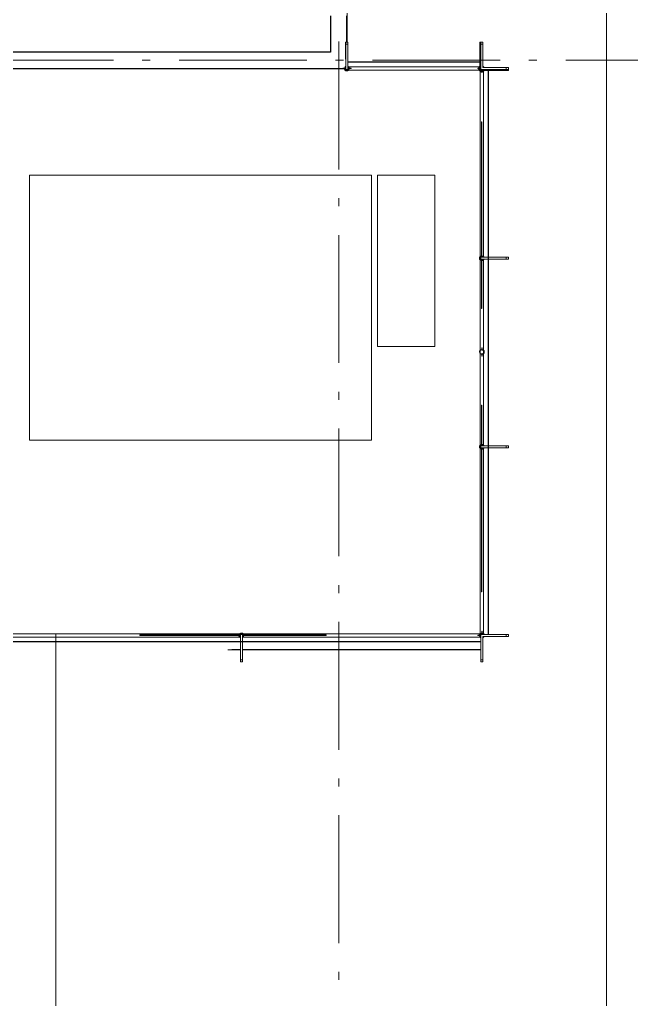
# Model space of a CAD drawing. Header units: metres. Extents: x -55 to 260, y -121 to 64.
# Drawn here: x -7.65 to 0.01, y -76.93 to -64.67 of the extents above; entities that cross this region are included whole.
import ezdxf

# ---------------------------------------------------------------- set-up
doc = ezdxf.new("R2010")
doc.units = ezdxf.units.M
doc.linetypes.add('01_Grid', pattern=[2.32, 1.6, -0.36, 0, -0.36])
for name, color, linetype, lineweight in [('03EJES-1', 1, '01_Grid', 5), ('06MUR-3', 8, 'Continuous', 25), ('06MUREXT-4', 92, 'Continuous', 15), ('46BANQ', 8, 'Continuous', 5), ('55BARANDAL', 8, 'Continuous', 5)]:
    doc.layers.add(name, color=color, linetype=linetype, lineweight=lineweight)

# ---------------------------------------------------------------- blocks, each defined once
blk = doc.blocks.new('Railing - Wire Post - Chainlink-7553005-A1 _ A700')
at = {"layer": '55BARANDAL'}
for p, q in [((-0.331, 0.012), (-0.327, 0.012)), ((-0.331, 0.012), (-0.331, -0.013)), ((-0.331, -0.013), (-0.327, -0.013))]:
    blk.add_line(p, q, dxfattribs=at)
for radius, start, end in [(0.0301, 119.4471, 148.7371), (0.0301, 119.4471, 148.7371), (0.0301, 119.4471, 148.7371), (0.0251, 120, 135), (0.0251, 120, 135), (0.0251, 120, 135), (0.0301, 46.2222, 60.8672), (0.0301, 46.2222, 60.8672), (0.0301, 46.2222, 60.8672), (0.0301, 206.3748, 319.7656), (0.0301, 206.3748, 220.5487), (0.0301, 206.3748, 220.5487), (0.0251, 210, 224.7036), (0.0251, 240, 300)]:
    blk.add_arc((0, 0), radius, start, end, dxfattribs=at)
blk = doc.blocks.new('Railing - Wire Post - Chainlink-V385-A1 _ A700')
at = {"layer": '55BARANDAL'}
for p, q in [((-0.331, 0.012), (-0.327, 0.012)), ((-0.331, 0.012), (-0.331, -0.013)), ((-0.331, -0.013), (-0.304, -0.013)), ((0.013, -0.013), (-0.304, -0.013)), ((-0.003, -0.03), (-0.003, -0.052)), ((-0.003, -0.03), (-0.003, -0.052)), ((-0.003, -0.052), (0.002, -0.052)), ((0.002, -0.052), (0.002, -0.03)), ((0.002, -0.052), (0.002, -0.03))]:
    blk.add_line(p, q, dxfattribs=at)
for radius, start, end in [(0.0301, 206.3748, 2.2872), (0.0301, 206.3748, 2.2872), (0.0301, 206.3748, 2.2872), (0.0301, 2.2872, 148.7371), (0.0301, 134.0921, 148.7371), (0.0301, 134.0921, 148.7371), (0.0251, 210, 0), (0.0251, 210, 0), (0.0251, 210, 0), (0.0251, 0, 135), (0.0301, 2.2872, 46.2222), (0.0301, 2.2872, 46.2222), (0.0251, 0, 15), (0.0251, 0, 15), (0.0301, 265.2285, 274.7715), (0.0301, 265.2285, 274.7715)]:
    blk.add_arc((0, 0), radius, start, end, dxfattribs=at)
blk = doc.blocks.new('Railing - Wire Post - Chainlink-V386-A1 _ A700')
at = {"layer": '55BARANDAL'}
for p, q in [((-0.331, 0.012), (-0.304, 0.012)), ((-0.331, 0.012), (-0.331, -0.013)), ((-0.304, 0.012), (-0.304, -0.013)), ((0.013, 0.012), (-0.304, 0.012)), ((0.013, -0.013), (0.013, 0.012)), ((-0.331, -0.013), (-0.304, -0.013)), ((0.013, -0.013), (-0.304, -0.013))]:
    blk.add_line(p, q, dxfattribs=at)
for radius, start, end in [(0.0301, 90.1571, 148.7371), (0.0301, 134.0921, 148.7371), (0.0301, 134.0921, 148.7371), (0.0251, 90, 150), (0.0251, 0, 75), (0.0301, 281.9493, 2.2872), (0.0251, 285, 0), (0.0301, 2.2872, 75.5121), (0.0301, 2.2872, 46.2222), (0.0301, 2.2872, 46.2222), (0.0251, 0, 30), (0.0251, 0, 30), (0.0251, 330, 0), (0.0251, 330, 0), (0.0301, 319.7656, 2.2872), (0.0301, 319.7656, 2.2872), (0.0301, 206.3748, 263.0702), (0.0301, 206.3748, 220.5487), (0.0301, 206.3748, 220.5487), (0.0251, 210, 270)]:
    blk.add_arc((0, 0), radius, start, end, dxfattribs=at)
blk = doc.blocks.new('Railing - Railing-7720696-A1 _ A700')
at = {"layer": '55BARANDAL'}
for p, q in [((-7.191, -72.354), (-7.88, -72.354)), ((-7.88, -72.359), (-7.88, -72.356)), ((-7.866, -72.394), (-7.191, -72.394)), ((-7.191, -72.452), (-7.866, -72.452)), ((-7.866, -72.456), (-7.191, -72.456)), ((-4.869, -72.354), (-7.191, -72.354)), ((-7.191, -72.394), (-4.881, -72.394)), ((-4.869, -72.452), (-7.191, -72.452)), ((-7.191, -72.456), (-4.869, -72.456)), ((-1.877, -72.354), (-4.869, -72.354)), ((-1.871, -72.452), (-4.869, -72.452)), ((-4.869, -72.456), (-1.871, -72.456)), ((-4.856, -72.394), (-1.873, -72.394)), ((-1.871, -72.552), (-4.773, -72.552)), ((-4.773, -72.556), (-1.871, -72.556))]:
    blk.add_line(p, q, dxfattribs=at)
at = {"layer": '55BARANDAL', "flags": 128}
for points in [[(-4.882, -72.552), (-4.903, -72.552), (-4.935, -72.552), (-4.963, -72.552), (-4.987, -72.552), (-5.008, -72.553), (-5.023, -72.553), (-5.034, -72.553), (-5.039, -72.553), (-5.039, -72.554), (-5.034, -72.554), (-5.023, -72.554), (-5.008, -72.554), (-4.987, -72.555), (-4.963, -72.555), (-4.935, -72.555), (-4.903, -72.555), (-4.882, -72.555)], [(-4.773, -72.552), (-4.822, -72.552), (-4.856, -72.552)], [(-4.856, -72.555), (-4.822, -72.555), (-4.773, -72.556)], [(-4.773, -72.556), (-4.729, -72.555), (-4.686, -72.555), (-4.646, -72.555), (-4.609, -72.555), (-4.577, -72.555), (-4.55, -72.555), (-4.529, -72.554), (-4.515, -72.554), (-4.507, -72.554), (-4.507, -72.553), (-4.515, -72.553), (-4.529, -72.553), (-4.55, -72.552), (-4.577, -72.552), (-4.609, -72.552), (-4.646, -72.552), (-4.686, -72.552), (-4.729, -72.552), (-4.773, -72.552)]]:
    blk.add_lwpolyline(points, dxfattribs=at)
at = {"layer": '55BARANDAL'}
for centre, major_axis, start_param in [((-7.191, -72.454), (0, 0.002), 3.141593), ((-4.869, -72.374), (0, 0.02), 5.497787), ((-4.869, -72.374), (0, 0.02), 5.497787), ((-4.869, -72.454), (0, 0.002), 3.403392), ((-4.869, -72.454), (0, 0.002), 3.403392)]:
    blk.add_ellipse(centre, major_axis=major_axis, ratio=0.0075, start_param=start_param, end_param=6.283185, dxfattribs=at)
blk.add_open_spline([(-7.191, -72.354), (-7.191, -72.354), (-7.191, -72.354), (-7.191, -72.356), (-7.191, -72.359), (-7.191, -72.365), (-7.191, -72.374), (-7.191, -72.384), (-7.191, -72.392), (-7.191, -72.394), (-7.191, -72.394)], degree=3, knots=[0, 0, 0, 0, 0.083333, 0.166667, 0.25, 0.333333, 0.5, 0.666667, 0.833333, 1, 1, 1, 1], dxfattribs=at)
at = {"extrusion": (0, 0, -1), "zscale": -1}
for name, p, rotation in [('Railing - Wire Post - Chainlink-V385-A1 _ A700', (7.88, -72.374), 90.00000000001288), ('Railing - Wire Post - Chainlink-V386-A1 _ A700', (4.869, -72.374), 90.00000000000017), ('Railing - Wire Post - Chainlink-7553005-A1 _ A700', (1.858, -72.374), 90.00000000000017)]:
    blk.add_blockref(name, p, dxfattribs=dict(at, rotation=rotation))
blk = doc.blocks.new('Railing - Wire Post - Chainlink-V387-A1 _ A700')
at = {"layer": '55BARANDAL'}
for p, q in [((-0.331, 0.013), (-0.331, -0.012)), ((-0.331, 0.013), (-0.327, 0.013)), ((-0.331, -0.012), (-0.327, -0.012))]:
    blk.add_line(p, q, dxfattribs=at)
for radius, start, end in [(0.0301, 206.3748, 2.2872), (0.0301, 119.4471, 148.7371), (0.0301, 119.4471, 148.7371), (0.0301, 119.4471, 148.7371), (0.0251, 120, 150), (0.0251, 135, 150), (0.0251, 135, 150), (0.0251, 210, 0), (0.0251, 0, 60), (0.0301, 2.2872, 60.8672), (0.0301, 46.2222, 60.8672), (0.0301, 46.2222, 60.8672), (0.0301, 206.3748, 220.5487), (0.0301, 206.3748, 220.5487)]:
    blk.add_arc((0, 0), radius, start, end, dxfattribs=at)
blk = doc.blocks.new('Railing - Wire Post - Chainlink-V388-A1 _ A700')
at = {"layer": '55BARANDAL'}
for p, q in [((-0.331, 0.013), (-0.331, -0.012)), ((-0.331, 0.013), (-0.304, 0.013)), ((-0.304, 0.013), (-0.304, -0.001)), ((0.013, 0.013), (-0.304, 0.013)), ((0.013, 0.001), (0.013, 0.013)), ((-0.331, -0.012), (-0.327, -0.012))]:
    blk.add_line(p, q, dxfattribs=at)
for radius, start, end in [(0.0301, 92.862, 148.7371), (0.0301, 134.0921, 148.7371), (0.0301, 134.0921, 148.7371), (0.0251, 92.1634, 150), (0.0301, 2.2872, 87.1393), (0.0251, 1.7742, 87.8366), (0.0301, 16.9322, 46.2222), (0.0301, 16.9322, 46.2222), (0.0251, 15.829, 30), (0.0251, 15.829, 30), (0.0301, 333.9395, 2.2872)]:
    blk.add_arc((0, 0), radius, start, end, dxfattribs=at)
blk = doc.blocks.new('Railing - Wire Post - Chainlink-V389-A1 _ A700')
at = {"layer": '55BARANDAL'}
for p, q in [((-0.331, 0.013), (-0.331, -0.012)), ((-0.331, 0.013), (-0.304, 0.013)), ((-0.304, 0.013), (-0.304, -0.012)), ((0.013, 0.013), (-0.304, 0.013)), ((0.013, -0.012), (0.013, 0.013)), ((-0.331, -0.012), (-0.304, -0.012)), ((0.013, -0.012), (-0.304, -0.012))]:
    blk.add_line(p, q, dxfattribs=at)
for radius, start, end in [(0.0301, 206.3748, 2.2872), (0.0301, 2.2872, 148.7371), (0.0301, 134.0921, 148.7371), (0.0301, 134.0921, 148.7371), (0.0251, 0, 150), (0.0251, 210, 0), (0.0301, 2.2872, 46.2222), (0.0301, 2.2872, 46.2222), (0.0251, 0, 30), (0.0251, 0, 30), (0.0251, 330, 0), (0.0251, 330, 0), (0.0301, 319.7656, 2.2872), (0.0301, 319.7656, 2.2872), (0.0301, 206.3748, 220.5487), (0.0301, 206.3748, 220.5487)]:
    blk.add_arc((0, 0), radius, start, end, dxfattribs=at)
blk = doc.blocks.new('Railing - Railing-7720763-A1 _ A700')
at = {"layer": '55BARANDAL'}
for p, q in [((-1.878, -65.294), (-1.878, -67.653)), ((-1.838, -67.641), (-1.838, -65.306)), ((-1.78, -65.294), (-1.78, -67.654)), ((-1.776, -67.654), (-1.776, -65.294)), ((-1.878, -67.653), (-1.878, -70.013)), ((-1.838, -70.001), (-1.838, -67.666)), ((-1.78, -67.654), (-1.78, -70.014)), ((-1.776, -70.014), (-1.776, -67.654)), ((-1.878, -70.013), (-1.878, -72.374)), ((-1.838, -72.361), (-1.838, -70.026)), ((-1.78, -70.014), (-1.78, -72.361)), ((-1.776, -72.361), (-1.776, -70.014)), ((-1.872, -72.374), (-1.875, -72.374))]:
    blk.add_line(p, q, dxfattribs=at)
at = {"layer": '55BARANDAL', "flags": 128}
blk.add_lwpolyline([(-1.78, -65.294), (-1.78, -65.294), (-1.78, -65.294), (-1.779, -65.294), (-1.779, -65.294), (-1.779, -65.294), (-1.778, -65.294), (-1.777, -65.294), (-1.777, -65.294), (-1.777, -65.294), (-1.776, -65.294), (-1.776, -65.294)], dxfattribs=at)
at = {"layer": '55BARANDAL'}
for centre, major_axis, start_param, end_param in [((-1.858, -67.653), (0.02, 0), 3.141593, 3.926991), ((-1.858, -67.653), (0.02, 0), 3.141593, 3.926991), ((-1.778, -67.654), (0.002, 0), 3.141593, 6.021386), ((-1.778, -67.654), (-0.002, 0), 0, 2.879793), ((-1.858, -70.013), (0.02, 0), 3.141593, 3.926991), ((-1.858, -70.013), (0.02, 0), 3.141593, 3.926991), ((-1.778, -70.014), (0.002, 0), 3.141593, 6.021386), ((-1.778, -70.014), (-0.002, 0), 0, 2.879793)]:
    blk.add_ellipse(centre, major_axis=major_axis, ratio=0.003857, start_param=start_param, end_param=end_param, dxfattribs=at)
at = {"rotation": 180}
for name, p in [('Railing - Wire Post - Chainlink-V388-A1 _ A700', (-1.858, -65.294)), ('Railing - Wire Post - Chainlink-V389-A1 _ A700', (-1.858, -67.654)), ('Railing - Wire Post - Chainlink-V389-A1 _ A700', (-1.858, -70.014)), ('Railing - Wire Post - Chainlink-V387-A1 _ A700', (-1.858, -72.374))]:
    blk.add_blockref(name, p, dxfattribs=at)
blk = doc.blocks.new('Railing - Wire Post - Chainlink-V761-A1 _ A700')
at = {"layer": '55BARANDAL'}
for p, q in [((-0.331, 0.012), (-0.327, 0.012)), ((-0.331, 0.012), (-0.331, -0.013)), ((-0.304, 0.001), (-0.304, -0.013)), ((0.013, -0.013), (0.013, 0)), ((-0.331, -0.013), (-0.304, -0.013)), ((0.013, -0.013), (-0.304, -0.013))]:
    blk.add_line(p, q, dxfattribs=at)
for radius, start, end in [(0.0251, 270, 0), (0.0301, 277.2441, 2.2872), (0.0301, 2.2872, 31.5772), (0.0301, 206.3748, 263.0702), (0.0301, 206.3748, 222.839), (0.0301, 206.3748, 222.839), (0.0251, 210, 255), (0.0251, 330, 345), (0.0301, 317.135, 348.1133), (0.0251, 330, 345), (0.0301, 317.135, 348.1133)]:
    blk.add_arc((0, 0), radius, start, end, dxfattribs=at)
blk = doc.blocks.new('Railing - Wire Post - Chainlink-V762-A1 _ A700')
at = {"layer": '55BARANDAL'}
for p, q in [((-0.331, 0.012), (-0.327, 0.012)), ((-0.331, 0.012), (-0.331, -0.013)), ((0.013, -0.013), (0.013, 0.012)), ((-0.331, -0.013), (-0.304, -0.013)), ((-0.116, -0.013), (-0.304, -0.013)), ((0.013, -0.013), (-0.002, -0.013)), ((0.002, -0.052), (0.002, -0.03)), ((0.002, -0.052), (0.002, -0.03))]:
    blk.add_line(p, q, dxfattribs=at)
for radius, start, end in [(0.0301, 2.2872, 148.3219), (0.0301, 134.0921, 148.3219), (0.0301, 134.0921, 148.3219), (0.0251, 0, 135), (0.0301, 266.1397, 2.2872), (0.0301, 266.1397, 2.2872), (0.0301, 266.1397, 2.2872), (0.0251, 270, 0), (0.0251, 270, 0), (0.0251, 270, 0), (0.0301, 2.2872, 46.2222), (0.0301, 2.2872, 46.2222), (0.0251, 0, 15), (0.0251, 0, 15), (0.0301, 270, 274.7715), (0.0301, 270, 274.7715)]:
    blk.add_arc((0, 0), radius, start, end, dxfattribs=at)
blk = doc.blocks.new('Railing - Railing-8347691-A1 _ A700')
at = {"layer": '55BARANDAL'}
for p, q in [((-1.871, -65.199), (-3.536, -65.199)), ((-3.536, -65.203), (-1.871, -65.203)), ((-3.551, -65.301), (-1.871, -65.301)), ((-1.884, -65.261), (-3.536, -65.261))]:
    blk.add_line(p, q, dxfattribs=at)
at = {"layer": '55BARANDAL', "flags": 128}
for points in [[(-1.871, -65.199), (-1.871, -65.199), (-1.871, -65.2), (-1.871, -65.2), (-1.871, -65.201), (-1.871, -65.201), (-1.871, -65.202), (-1.871, -65.202), (-1.871, -65.202), (-1.871, -65.203), (-1.871, -65.203), (-1.871, -65.203)], [(-3.551, -65.301), (-3.551, -65.3), (-3.551, -65.298), (-3.551, -65.295)]]:
    blk.add_lwpolyline(points, dxfattribs=at)
at = {"rotation": 269.9999999999997}
for name, p in [('Railing - Wire Post - Chainlink-V762-A1 _ A700', (-3.551, -65.281)), ('Railing - Wire Post - Chainlink-V761-A1 _ A700', (-1.871, -65.281))]:
    blk.add_blockref(name, p, dxfattribs=at)
blk = doc.blocks.new('Railing - Wire Post - Chainlink-V782-A1 _ A700')
at = {"layer": '55BARANDAL'}
for p, q in [((-0.331, 0.013), (-0.331, -0.012)), ((-0.331, 0.013), (-0.304, 0.013)), ((-0.304, 0.013), (-0.304, -0.012)), ((0.013, 0.013), (-0.304, 0.013)), ((-0.003, 0.052), (-0.003, 0.03)), ((-0.003, 0.052), (-0.003, 0.03)), ((-0.003, 0.052), (-0.003, 0.03)), ((0.002, 0.052), (-0.003, 0.052)), ((-0.003, 0.052), (-0.003, 0.03)), ((-0.003, 0.052), (-0.003, 0.03)), ((-0.002, 0.044), (-0.002, 0.033)), ((0.001, 0.033), (0.001, 0.044)), ((0.002, 0.03), (0.002, 0.052)), ((0.002, 0.03), (0.002, 0.052)), ((0.002, 0.03), (0.002, 0.052)), ((0.002, 0.03), (0.002, 0.052)), ((0.002, 0.03), (0.002, 0.052)), ((0.013, -0.012), (0.013, 0.013)), ((-0.331, -0.012), (-0.304, -0.012)), ((0.013, -0.012), (-0.304, -0.012)), ((-0.003, -0.03), (-0.003, -0.052)), ((-0.003, -0.03), (-0.003, -0.052)), ((-0.003, -0.052), (0.002, -0.052)), ((0.002, -0.052), (0.002, -0.03)), ((0.002, -0.052), (0.002, -0.03))]:
    blk.add_line(p, q, dxfattribs=at)
for radius, start, end in [(0.0301, 206.3748, 2.2872), (0.0301, 206.3748, 2.2872), (0.0301, 206.3748, 2.2872), (0.0301, 2.2872, 148.7371), (0.0301, 2.2872, 148.7371), (0.0301, 2.2872, 148.7371), (0.0301, 2.2872, 148.7371), (0.0301, 2.2872, 148.7371), (0.0301, 2.2872, 148.7371), (0.0251, 0, 150), (0.0251, 0, 150), (0.0251, 0, 150), (0.0251, 210, 0), (0.0251, 210, 0), (0.0251, 210, 0), (0.0251, 90, 143.7224), (0.0251, 0, 120), (0.0251, 0, 120), (0.0251, 0, 120), (0.0301, 85.2285, 94.7715), (0.0301, 85.2285, 94.7715), (0.0301, 85.2285, 94.7715), (0.0301, 85.2285, 94.7715), (0.0301, 85.2285, 94.7715), (0.0251, 306, 90), (0.0251, 330, 0), (0.0251, 330, 0), (0.0251, 330, 0), (0.0301, 319.7656, 2.2872), (0.0301, 319.7656, 2.2872), (0.0301, 319.7656, 2.2872), (0.0301, 206.3748, 220.5487), (0.0301, 206.3748, 220.5487), (0.0301, 206.3748, 220.5487), (0.0301, 265.2285, 274.7715), (0.0301, 265.2285, 274.7715)]:
    blk.add_arc((0, 0), radius, start, end, dxfattribs=at)
blk = doc.blocks.new('Railing - Wire Post - Chainlink-V783-A1 _ A700')
at = {"layer": '55BARANDAL'}
for p, q in [((-0.331, 0.013), (-0.331, -0.012)), ((-0.331, 0.013), (-0.304, 0.013)), ((-0.304, 0.013), (-0.304, -0.012)), ((0.013, 0.013), (-0.304, 0.013)), ((-0.003, 0.052), (-0.003, 0.03)), ((0.002, 0.052), (-0.003, 0.052)), ((-0.003, 0.052), (-0.003, 0.03)), ((-0.002, 0.044), (-0.002, 0.033)), ((0.001, 0.033), (0.001, 0.044)), ((0.002, 0.03), (0.002, 0.052)), ((0.002, 0.03), (0.002, 0.052)), ((0.013, -0.012), (0.013, 0.013)), ((-0.331, -0.012), (-0.304, -0.012)), ((-0.012, -0.012), (-0.304, -0.012))]:
    blk.add_line(p, q, dxfattribs=at)
for radius, start, end in [(0.0301, 2.2872, 148.7371), (0.0301, 2.2872, 148.7371), (0.0301, 2.2872, 148.7371), (0.0301, 134.0921, 148.7371), (0.0301, 134.0921, 148.7371), (0.0301, 134.0921, 148.7371), (0.0251, 0, 150), (0.0251, 0, 150), (0.0251, 0, 150), (0.0251, 90, 138.1359), (0.0301, 85.2285, 94.7715), (0.0301, 85.2285, 94.7715), (0.0251, 54, 90), (0.0301, 294.7348, 2.2872), (0.0301, 294.7348, 2.2872), (0.0301, 294.7348, 2.2872), (0.0251, 300, 0), (0.0251, 300, 0), (0.0251, 300, 0), (0.0301, 206.3748, 245.2561), (0.0301, 206.3748, 245.2561), (0.0301, 206.3748, 245.2561), (0.0301, 206.3748, 245.2561), (0.0301, 206.3748, 245.2561), (0.0301, 206.3748, 245.2561), (0.0251, 210, 240), (0.0251, 210, 240), (0.0251, 210, 240), (0.0251, 221.8641, 234), (0.0251, 225, 240), (0.0251, 225, 240), (0.0251, 225, 240), (0.0301, 294.7348, 319.7656), (0.0301, 294.7348, 319.7656), (0.0301, 294.7348, 319.7656)]:
    blk.add_arc((0, 0), radius, start, end, dxfattribs=at)
blk = doc.blocks.new('Railing - 2_36-8357622-A1 _ A700')
at = {"layer": '55BARANDAL'}
for p, q in [((0.006, 1.167), (0, 1.167)), ((0, 1.167), (0, -0.092)), ((0.006, -0.092), (0.006, 1.167)), ((0, -0.117), (0, -1.167)), ((0.006, -1.167), (0.006, -0.117)), ((0, -1.167), (0.006, -1.167))]:
    blk.add_line(p, q, dxfattribs=at)
blk = doc.blocks.new('Railing - Railing-8506718-A1 _ A700')
at = {"rotation": 89.99999999999984}
for name, p in [('Railing - Wire Post - Chainlink-V782-A1 _ A700', (-7.878, -72.374)), ('Railing - 2_36-8357622-A1 _ A700', (-4.974, -72.374)), ('Railing - Wire Post - Chainlink-V783-A1 _ A700', (-1.858, -72.374))]:
    blk.add_blockref(name, p, dxfattribs=at)
blk = doc.blocks.new('Railing - Wire Post - Chainlink-V784-A1 _ A700')
at = {"layer": '55BARANDAL'}
for p, q in [((-0.331, 0.013), (-0.331, -0.012)), ((-0.331, 0.013), (-0.304, 0.013)), ((-0.304, 0.013), (-0.304, -0.012)), ((-0.012, 0.013), (-0.304, 0.013)), ((0.013, -0.012), (0.013, 0.013)), ((-0.331, -0.012), (-0.304, -0.012)), ((0.013, -0.012), (-0.304, -0.012)), ((-0.003, -0.03), (-0.003, -0.052)), ((-0.003, -0.03), (-0.003, -0.052)), ((-0.003, -0.052), (0.002, -0.052)), ((0.002, -0.052), (0.002, -0.03)), ((0.002, -0.052), (0.002, -0.03))]:
    blk.add_line(p, q, dxfattribs=at)
for radius, start, end in [(0.0301, 206.3748, 2.2872), (0.0301, 206.3748, 2.2872), (0.0301, 206.3748, 2.2872), (0.0301, 119.4471, 148.7371), (0.0301, 119.4471, 148.7371), (0.0301, 119.4471, 148.7371), (0.0301, 119.4471, 148.7371), (0.0301, 119.4471, 148.7371), (0.0301, 119.4471, 148.7371), (0.0251, 120, 150), (0.0251, 120, 150), (0.0251, 120, 150), (0.0251, 135, 150), (0.0251, 135, 150), (0.0251, 135, 150), (0.0251, 210, 0), (0.0251, 210, 0), (0.0251, 210, 0), (0.0251, 126, 148.3274), (0.0251, 0, 60), (0.0251, 0, 60), (0.0251, 0, 60), (0.0301, 2.2872, 60.8672), (0.0301, 2.2872, 60.8672), (0.0301, 46.2222, 60.8672), (0.0301, 46.2222, 60.8672), (0.0301, 2.2872, 60.8672), (0.0301, 46.2222, 60.8672), (0.0251, 316.2597, 54), (0.0301, 206.3748, 220.5487), (0.0301, 206.3748, 220.5487), (0.0301, 206.3748, 220.5487), (0.0301, 265.2285, 274.7715), (0.0301, 265.2285, 274.7715)]:
    blk.add_arc((0, 0), radius, start, end, dxfattribs=at)
blk = doc.blocks.new('Railing - Wire Post - Chainlink-V785-A1 _ A700')
at = {"layer": '55BARANDAL'}
for p, q in [((-0.331, 0.013), (-0.331, -0.013)), ((-0.331, 0.013), (-0.304, 0.013)), ((-0.304, 0.013), (-0.304, -0.013)), ((0.013, 0.013), (-0.304, 0.013)), ((-0.003, 0.052), (-0.003, 0.03)), ((0.002, 0.052), (-0.003, 0.052)), ((-0.003, 0.052), (-0.003, 0.03)), ((0.002, 0.03), (0.002, 0.052)), ((0.002, 0.03), (0.002, 0.052)), ((0.013, -0.013), (0.013, 0.013)), ((-0.331, -0.013), (-0.304, -0.013)), ((-0.013, -0.013), (-0.304, -0.013))]:
    blk.add_line(p, q, dxfattribs=at)
for radius, start, end in [(0.0301, 2.2872, 148.7371), (0.0301, 2.2872, 148.7371), (0.0301, 2.2872, 148.7371), (0.0251, 0, 150), (0.0251, 0, 150), (0.0251, 0, 150), (0.0301, 85.2285, 94.7715), (0.0301, 85.2285, 94.7715), (0.0301, 294.7348, 2.2872), (0.0301, 294.7348, 2.2872), (0.0301, 294.7348, 2.2872), (0.0251, 300, 0), (0.0251, 300, 0), (0.0251, 300, 0), (0.0301, 206.3748, 245.2561), (0.0301, 206.3748, 245.2561), (0.0301, 206.3748, 245.2561), (0.0301, 206.3748, 245.2561), (0.0301, 206.3748, 245.2561), (0.0301, 206.3748, 245.2561), (0.0251, 210, 240), (0.0251, 210, 240), (0.0251, 210, 240), (0.0251, 211.6726, 234), (0.0251, 225, 240), (0.0251, 225, 240), (0.0251, 225, 240)]:
    blk.add_arc((0, 0), radius, start, end, dxfattribs=at)
blk = doc.blocks.new('Railing - 2_36-V786-A1 _ A700')
at = {"layer": '55BARANDAL'}
for p, q in [((0.006, 1.167), (0, 1.167)), ((0, 1.167), (0, -0.636)), ((0.006, -0.636), (0.006, 1.167)), ((0, -0.661), (0, -1.167)), ((0.006, -1.167), (0.006, -0.661)), ((0, -1.167), (0.006, -1.167))]:
    blk.add_line(p, q, dxfattribs=at)
blk = doc.blocks.new('Railing - Post - Chainlink-V787-A1 _ A700')
at = {"layer": '55BARANDAL'}
for p, q in [((-0.003, 0.052), (-0.003, 0.03)), ((0.002, 0.052), (-0.003, 0.052)), ((-0.003, 0.052), (-0.003, 0.03)), ((0.002, 0.03), (0.002, 0.052)), ((0.002, 0.03), (0.002, 0.052)), ((-0.003, -0.03), (-0.003, -0.052)), ((-0.003, -0.03), (-0.003, -0.052)), ((-0.003, -0.052), (0.002, -0.052)), ((0.002, -0.052), (0.002, -0.03)), ((0.002, -0.052), (0.002, -0.03))]:
    blk.add_line(p, q, dxfattribs=at)
for radius, start, end in [(0.0301, 2.2872, 178.0271), (0.0301, 2.2872, 178.0271), (0.0301, 2.2872, 178.0271), (0.0301, 134.0921, 178.0271), (0.0301, 134.0921, 178.0271), (0.0301, 134.0921, 178.0271), (0.0301, 178.0271, 2.2872), (0.0301, 178.0271, 2.2872), (0.0301, 178.0271, 220.5487), (0.0301, 178.0271, 220.5487), (0.0301, 178.0271, 2.2872), (0.0301, 178.0271, 220.5487), (0.0251, 0, 180), (0.0251, 0, 180), (0.0251, 0, 180), (0.0251, 144.1626, 215.8374), (0.0251, 150, 180), (0.0251, 150, 180), (0.0251, 150, 180), (0.0251, 180, 0), (0.0251, 180, 0), (0.0251, 180, 210), (0.0251, 180, 210), (0.0251, 180, 0), (0.0251, 180, 210), (0.0301, 85.2285, 94.7715), (0.0301, 85.2285, 94.7715), (0.0251, 324.1626, 35.8374), (0.0301, 2.2872, 46.2222), (0.0301, 2.2872, 46.2222), (0.0301, 2.2872, 46.2222), (0.0251, 0, 30), (0.0251, 0, 30), (0.0251, 0, 30), (0.0251, 330, 0), (0.0251, 330, 0), (0.0251, 330, 0), (0.0301, 319.7656, 2.2872), (0.0301, 319.7656, 2.2872), (0.0301, 319.7656, 2.2872), (0.0301, 265.2285, 274.7715), (0.0301, 265.2285, 274.7715)]:
    blk.add_arc((0, 0), radius, start, end, dxfattribs=at)
blk = doc.blocks.new('Railing - 2_36-V788-A1 _ A700')
at = {"layer": '55BARANDAL'}
for p, q in [((0.006, 1.167), (0, 1.167)), ((0, 1.167), (0, 0.55)), ((0.006, 0.55), (0.006, 1.167)), ((0, 0.525), (0, -1.167)), ((0.006, -1.167), (0.006, 0.525)), ((0, -1.167), (0.006, -1.167))]:
    blk.add_line(p, q, dxfattribs=at)
blk = doc.blocks.new('Railing - Railing-8506726-A1 _ A700')
at = {"rotation": 180}
for name, p in [('Railing - Wire Post - Chainlink-V785-A1 _ A700', (-1.858, -65.28)), ('Railing - 2_36-V788-A1 _ A700', (-1.858, -67.116)), ('Railing - Post - Chainlink-V787-A1 _ A700', (-1.858, -68.827)), ('Railing - 2_36-V786-A1 _ A700', (-1.858, -70.662)), ('Railing - Wire Post - Chainlink-V784-A1 _ A700', (-1.858, -72.374))]:
    blk.add_blockref(name, p, dxfattribs=at)
blk = doc.blocks.new('Railing - Wire Post - Chainlink-V789-A1 _ A700')
at = {"layer": '55BARANDAL'}
for p, q in [((-0.331, 0.012), (-0.304, 0.012)), ((-0.331, 0.012), (-0.331, -0.013)), ((-0.304, 0.012), (-0.304, -0.013)), ((-0.013, 0.012), (-0.304, 0.012)), ((0.013, -0.013), (0.013, 0.012)), ((-0.331, -0.013), (-0.304, -0.013)), ((0.013, -0.013), (-0.304, -0.013)), ((-0.003, -0.03), (-0.003, -0.052)), ((-0.003, -0.03), (-0.003, -0.052)), ((-0.003, -0.052), (0.002, -0.052)), ((0.002, -0.052), (0.002, -0.03)), ((0.002, -0.052), (0.002, -0.03))]:
    blk.add_line(p, q, dxfattribs=at)
for radius, start, end in [(0.0301, 206.3748, 2.2872), (0.0301, 206.3748, 2.2872), (0.0301, 206.3748, 2.2872), (0.0301, 119.4471, 148.7371), (0.0301, 119.4471, 148.7371), (0.0301, 119.4471, 148.7371), (0.0301, 119.4471, 148.7371), (0.0301, 119.4471, 148.7371), (0.0301, 119.4471, 148.7371), (0.0251, 120, 150), (0.0251, 120, 150), (0.0251, 120, 150), (0.0251, 135, 150), (0.0251, 135, 150), (0.0251, 135, 150), (0.0251, 210, 0), (0.0251, 210, 0), (0.0251, 210, 0), (0.0251, 126, 148.3274), (0.0251, 0, 60), (0.0251, 0, 60), (0.0251, 0, 60), (0.0301, 2.2872, 60.8672), (0.0301, 2.2872, 60.8672), (0.0301, 2.2872, 60.8672), (0.0301, 265.2285, 274.7715), (0.0301, 265.2285, 274.7715)]:
    blk.add_arc((0, 0), radius, start, end, dxfattribs=at)
blk = doc.blocks.new('Railing - Wire Post - Chainlink-V790-A1 _ A700')
at = {"layer": '55BARANDAL'}
for p, q in [((-0.331, 0.013), (-0.331, -0.012)), ((-0.331, 0.013), (-0.304, 0.013)), ((-0.304, 0.013), (-0.304, -0.012)), ((0.013, 0.013), (-0.304, 0.013)), ((-0.003, 0.052), (-0.003, 0.03)), ((0.002, 0.052), (-0.003, 0.052)), ((-0.003, 0.052), (-0.003, 0.03)), ((0.002, 0.03), (0.002, 0.052)), ((0.002, 0.03), (0.002, 0.052)), ((0.013, -0.012), (0.013, 0.013)), ((-0.331, -0.012), (-0.304, -0.012)), ((0.013, -0.012), (-0.304, -0.012)), ((-0.003, -0.03), (-0.003, -0.052)), ((-0.003, -0.03), (-0.003, -0.052)), ((-0.003, -0.052), (0.002, -0.052)), ((0.001, -0.044), (0.001, -0.033)), ((0.002, -0.052), (0.002, -0.03)), ((0.002, -0.052), (0.002, -0.03)), ((0.002, -0.052), (0.002, -0.03)), ((0.002, -0.052), (0.002, -0.03)), ((0.002, -0.047), (0.002, -0.03))]:
    blk.add_line(p, q, dxfattribs=at)
for radius, start, end in [(0.0301, 206.3748, 2.2872), (0.0301, 206.3748, 2.2872), (0.0301, 206.3748, 2.2872), (0.0301, 2.2872, 148.7371), (0.0301, 2.2872, 148.7371), (0.0301, 2.2872, 148.7371), (0.0301, 134.0921, 148.7371), (0.0301, 134.0921, 148.7371), (0.0301, 134.0921, 148.7371), (0.0251, 0, 150), (0.0251, 0, 150), (0.0251, 0, 150), (0.0251, 210, 0), (0.0251, 210, 0), (0.0251, 210, 0), (0.0301, 85.2285, 94.7715), (0.0301, 85.2285, 94.7715), (0.0301, 268.0895, 2.2872), (0.0301, 268.0895, 2.2872), (0.0301, 268.0895, 2.2872), (0.0251, 270, 31.8768), (0.0251, 270, 0), (0.0251, 270, 0), (0.0251, 270, 0), (0.0301, 2.2872, 46.2222), (0.0301, 2.2872, 46.2222), (0.0301, 2.2872, 46.2222), (0.0251, 0, 30), (0.0251, 0, 30), (0.0251, 0, 30), (0.0301, 265.2285, 274.7715), (0.0301, 265.2285, 274.7715), (0.0301, 270, 274.7715), (0.0301, 270, 274.7715), (0.0301, 270, 274.7715)]:
    blk.add_arc((0, 0), radius, start, end, dxfattribs=at)
blk = doc.blocks.new('Railing - Railing-8506735-A1 _ A700')
at = {"rotation": 269.9999999999997}
for name, p in [('Railing - Wire Post - Chainlink-V790-A1 _ A700', (-3.548, -65.28)), ('Railing - Wire Post - Chainlink-V789-A1 _ A700', (-1.858, -65.28))]:
    blk.add_blockref(name, p, dxfattribs=at)

msp = doc.modelspace()

# ---------------------------------------------------------------- linework, layer by layer
at = {"layer": '03EJES-1'}
for p, q in [((-3.6506, -107.6843), (-3.6506, -60.7274)), ((-41.9495, -65.1774), (92.799, -65.1774))]:
    msp.add_line(p, q, dxfattribs=at)
at = {"layer": '06MUR-3'}
for p, q in [((-3.7522, -64.6217), (-3.7522, -65.0758)), ((-3.549, -64.9531), (-3.549, -64.6217)), ((-3.7522, -65.0758), (-9.2444, -65.0758)), ((-9.2444, -65.279), (-3.6005, -65.279)), ((-3.7532, -65.28), (-3.7522, -65.28)), ((-3.7522, -65.279), (-3.7522, -65.28)), ((-3.5605, -65.279), (-3.587, -65.279))]:
    msp.add_line(p, q, dxfattribs=at)
at = {"layer": '06MUREXT-4'}
for p, q in [((-3.7532, -64.6207), (-3.7532, -65.0748)), ((-3.548, -64.9531), (-3.548, -64.6207)), ((-3.7532, -65.0748), (-9.2454, -65.0748)), ((-9.2454, -65.28), (-3.6005, -65.28)), ((-3.5781, -65.28), (-3.5605, -65.28))]:
    msp.add_line(p, q, dxfattribs=at)
at = {"layer": '46BANQ'}
for p, q in [((-3.5431, -64.9531), (-3.5431, -61.46)), ((-0.3, -62.203), (-0.3, -87.2125)), ((-9.068, -65.2812), (-3.6038, -65.2812)), ((-3.5829, -65.2812), (-3.5727, -65.2812)), ((-7.5227, -66.6139), (-7.5227, -69.9328)), ((-3.2418, -66.6139), (-7.5227, -66.6139)), ((-3.2418, -69.9328), (-3.2418, -66.6139)), ((-3.1632, -66.6139), (-3.1632, -68.7599)), ((-2.4489, -66.6139), (-3.1632, -66.6139)), ((-2.4489, -68.7599), (-2.4489, -66.6139)), ((-3.1632, -68.7599), (-2.4489, -68.7599)), ((-7.5227, -69.9328), (-3.2418, -69.9328)), ((-7.1912, -72.3928), (-7.1912, -85.5342))]:
    msp.add_line(p, q, dxfattribs=at)

# ---------------------------------------------------------------- block references
at = {"layer": '55BARANDAL'}
for name in ['Railing - Railing-8347691-A1 _ A700', 'Railing - Railing-8506735-A1 _ A700', 'Railing - Railing-8506726-A1 _ A700', 'Railing - Railing-7720763-A1 _ A700', 'Railing - Railing-7720696-A1 _ A700', 'Railing - Railing-8506718-A1 _ A700']:
    msp.add_blockref(name, (0, 0), dxfattribs=at)

doc.saveas('drawing.dxf')
